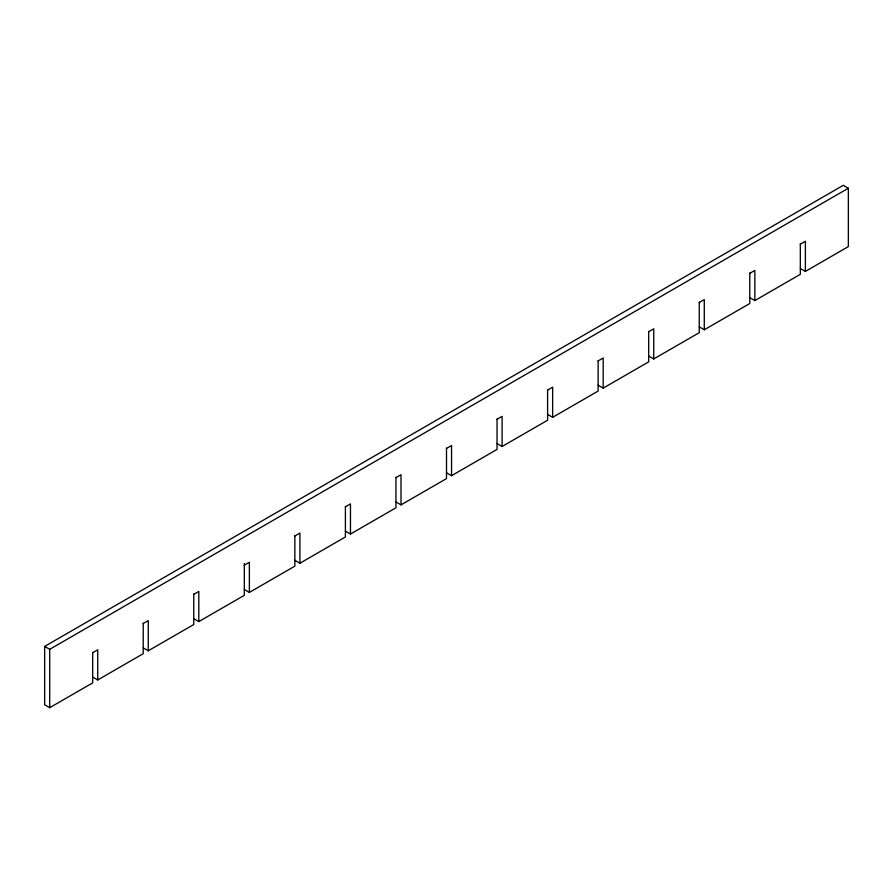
<?xml version="1.0" encoding="UTF-8"?>
<svg xmlns="http://www.w3.org/2000/svg" width="893" height="893" viewBox="0 0 893 893"><rect width="100%" height="100%" fill="white"/><g stroke="black" fill="none" stroke-linecap="round" stroke-linejoin="round"><path stroke-width="1.34" d="M92.671 652.37L92.671 682.888L49.707 707.691L44.65 704.767L44.65 646.409L843.293 185.309L848.35 188.233L848.35 246.591L805.386 271.405L800.329 268.48M44.65 646.409L49.707 649.323L848.35 188.233M92.671 652.727L97.728 649.814L97.728 679.964L92.671 677.05M143.215 623.548L148.271 620.624L148.271 650.785L143.215 647.86M193.759 594.358L198.815 591.445L198.815 621.595L193.759 618.682M244.314 565.18L249.37 562.255L249.37 592.416L244.314 589.503M294.857 535.99L299.914 533.076L299.914 563.237L294.857 560.313M345.401 506.811L350.458 503.898L350.458 534.047L345.401 531.134M395.956 477.632L401.013 474.708L401.013 504.869L395.956 501.944M446.5 448.442L451.557 445.529L451.557 475.679L446.5 472.765M497.044 419.264L502.1 416.339L502.1 446.5L497.044 443.587M547.599 390.085L552.644 387.16L552.644 417.321L547.599 414.397M598.143 360.895L603.199 357.981L603.199 388.131L598.143 385.218M648.686 331.716L653.743 328.791L653.743 358.953L648.686 356.028M699.241 302.526L704.287 299.613L704.287 329.763L699.241 326.849M749.785 273.347L754.842 270.434L754.842 300.584L749.785 297.67M800.329 244.169L805.386 241.244L805.386 271.405M97.728 679.964L143.215 653.698L143.215 623.191M148.271 650.785L193.759 624.52L193.759 594.012M198.815 621.595L244.314 595.33L244.314 563.45M249.37 592.416L294.857 566.151L294.857 535.644M299.914 563.237L345.401 536.972L345.401 506.454M350.458 534.047L395.956 507.782L395.956 477.275M401.013 504.869L446.5 478.603L446.5 448.096M451.557 475.679L497.044 449.413L497.044 418.906M502.1 446.5L547.599 420.235L547.599 389.728M552.644 417.321L598.143 391.056L598.143 360.538M603.199 388.131L648.686 361.866L648.686 331.359M653.743 358.953L699.241 332.687L699.241 302.18M704.287 329.763L749.785 303.508L749.785 272.99M754.842 300.584L800.329 274.318L800.329 243.811M49.707 649.323L49.707 707.691"/></g></svg>
